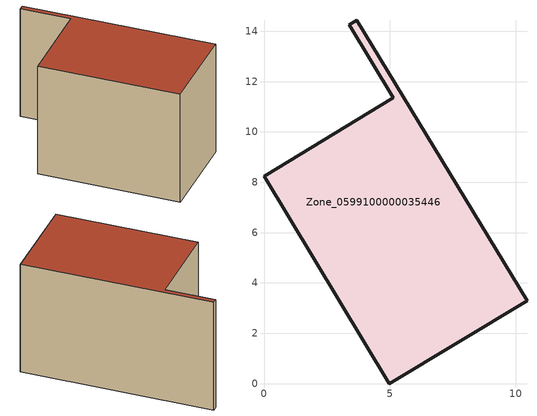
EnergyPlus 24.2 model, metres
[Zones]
Zone_0599100000035446
 floor ground (C_G): 3.68,14.43 10.44,3.3 4.98,0 0,8.24 5.14,11.36 3.38,14.25 z0
 wall outside (C_F): 4.98,0 10.44,3.3 3.68,14.43 3.38,14.25 5.14,11.36 0,8.24 4.98,0 z0:8.03
 roof outside (C_R): 10.44,3.3 3.68,14.43 3.38,14.25 5.14,11.36 0,8.24 4.98,0 z8.03
[BUILDING]
Pand.0599100000035446: North Axis=0; Terrain=City; Loads Convergence Tolerance Value=0.04; Temperature Convergence Tolerance Value=0.4; Solar Distribution=FullExterior; Maximum Number of Warmup Days=25; Minimum Number of Warmup Days=1
[Site:Location]
Rotterdam.The.Hague.AP_ZH_NLD Design_Conditions: Latitude=51.96; Longitude=4.45; Time Zone=1; Elevation=-4.5
[SITE:GROUNDTEMPERATURE:BUILDINGSURFACE]
18, 18, 18, 18, 18, 18, 18, 18, 18, 18, 18, 18
[MATERIAL] Thermal Absorptance=0.9; Solar Absorptance=0.7; Visible Absorptance=0.7
Name | Roughness | Thickness | Conductivity | Density | Specific Heat
G.D.1965 | MediumSmooth | 0.15 | 1 | 540 | 1210
F.D.1965 | Rough | 0.3 | 0.857143 | 1920 | 840
R.D.1965 | MediumRough | 0.2 | 0.08 | 1500 | 1000
[CONSTRUCTION]
C_G: G.D.1965
C_F: F.D.1965
C_R: R.D.1965
[ZONE]
Zone_0599100000035446: Type=1; Multiplier=1; Ceiling Height=Autocalculate; Volume=Autocalculate; Floor Area=autocalculate; Part of Total Floor Area=Yes
[ZONEINFILTRATION:DESIGNFLOWRATE]
Infil_Zone_0599100000035446: Zone or ZoneList or Space or SpaceList=Zone_0599100000035446; Schedule=AlwaysOn; Design Flow Rate Calculation Method=Flow/Area; Flow Rate per Floor Area=0.0042; Constant Term Coefficient=1; Temperature Term Coefficient=0; Velocity Term Coefficient=0; Velocity Squared Term Coefficient=0
[HVACTEMPLATE:ZONE:IDEALLOADSAIRSYSTEM]
Zone_0599100000035446: Maximum Heating Supply Air Temperature=50; Minimum Cooling Supply Air Temperature=13; Maximum Heating Supply Air Humidity Ratio=0.0156; Minimum Cooling Supply Air Humidity Ratio=0.0077; Heating Limit=NoLimit; Cooling Limit=NoLimit; Dehumidification Control Type=ConstantSensibleHeatRatio; Cooling Sensible Heat Ratio=0.7; Dehumidification Setpoint=60; Humidification Control Type=None; Humidification Setpoint=30; Outdoor Air Method=None; Outdoor Air Flow Rate per Person=0.00944; Outdoor Air Flow Rate per Zone Floor Area=0; Outdoor Air Flow Rate per Zone=0; Demand Controlled Ventilation Type=None; Outdoor Air Economizer Type=NoEconomizer; Heat Recovery Type=None; Sensible Heat Recovery Effectiveness=0.7; Latent Heat Recovery Effectiveness=0.65
[ZONECONTROL:THERMOSTAT]
ThermostatControl_Zone_0599100000035446: Zone or ZoneList=Zone_0599100000035446; Control Type Schedule=DualSetpointControlType; Control 1=Thermostat_Zone_0599100000035446; Temperature Difference Between Cutout And Setpoint=0
[THERMOSTATSETPOINT:DUALSETPOINT]
Thermostat_Zone_0599100000035446: Heating Setpoint Temperature Schedule=HeatingSetpoint_Zone_0599100000035446; Cooling Setpoint Temperature Schedule=CoolingSetpoint_Zone_0599100000035446
[SCHEDULE:COMPACT]
HeatingSetpoint_Zone_0599100000035446: Through: 12/31, For: AllDays, Until: 24:00, 21
CoolingSetpoint_Zone_0599100000035446: Through: 12/31, For: AllDays, Until: 24:00, 24
DualSetpointControlType: Through: 12/31, For: AllDays, Until: 24:00, 4
AlwaysOn: Through: 12/31, For: AllDays, Until: 24:00, 1
